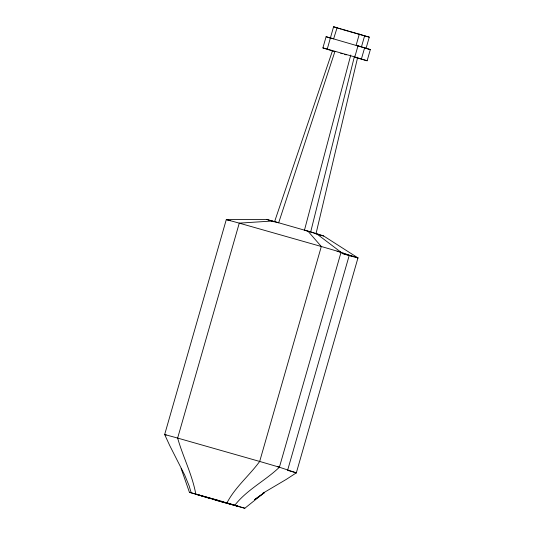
<?xml version="1.0" encoding="UTF-8"?>
<svg xmlns="http://www.w3.org/2000/svg" width="535" height="535" viewBox="0 0 535 535"><rect width="100%" height="100%" fill="white"/><g stroke="black" fill="none" stroke-linecap="round" stroke-linejoin="round"><path stroke-width="0.8" d="M316.004 233.762L357.708 57.178M354.504 56.108L310.681 231.989L313.677 232.986M350.766 55.018L304.475 230.17L310.327 231.889M332.556 50.965L322.893 47.909L326.103 36.708L370.34 49.574L367.13 60.776L355.681 57.566M322.893 47.909L327.253 49.093L333.586 26.75L369.277 37.136L366.067 48.331L365.545 48.19M337.103 27.706L333.626 38.834M359.346 34.039L356.129 45.241L359.614 46.257M367.13 60.776L354.812 56.944L358.029 45.742M366.067 48.331L361.479 46.806L364.689 35.604M361.439 58.883L364.656 47.682M222.774 501.716L234.865 505.174C247.023 489.619 265.3 480.731 279.404 467.222L341.042 252.279L316.379 233.568L272.496 221.002L266.898 219.477L226.292 219.604L164.66 434.54L169.695 445.474L184.722 475.1L189.123 485.847L191.169 492.748L221.202 501.195M340.762 252.607L349.221 255.416L287.589 470.359L296.33 472.846L357.968 257.91L323.682 235.995L316.379 233.568M334.97 51.36L278.655 222.821L276.876 222.333M274.903 221.818L274.575 221.711L332.502 50.691M226.967 502.867C235.199 487.091 249.31 475.662 259.682 461.444L321.314 246.501L307.872 231.073M242.696 507.722L244.829 508.25L264.531 492.441L254.52 499.697L264.578 492.541M166.251 434.995L164.66 434.54A74.913 0.655 16 0 1 177.64 438.078L259.682 461.444A74.913 0.655 16 0 1 279.404 467.222L296.33 472.846L286.292 479.387L262.692 493.337M272.496 221.002L239.272 223.142A74.913 0.655 16 0 0 226.292 219.604L230.264 220.734M191.169 492.748L189.37 492.327L213.532 499.449M244.829 508.25L234.865 505.174M369.277 37.136L367.739 36.721M330.376 37.952L333.365 38.761M370.34 49.574L368.434 49.059M274.575 221.711L276.608 222.259M323.682 235.995L320.873 235.239M241.74 507.468L242.241 507.601M241.191 507.32L225.001 502.726M367.518 36.654L366.294 36.32M368.154 48.986L366.635 48.571M318.927 234.704L320.505 235.139M318.512 234.591L315.871 233.842M228.572 503.736L237.988 506.264L224.787 502.298M227.997 503.642L213.07 499.382M343.523 29.84L348.285 31.197M349.877 31.652L365.759 36.173M327.253 49.093L354.812 56.944M340.715 53.306L342.293 53.754M344.654 54.43L346.232 54.878M337.063 251.149L357.968 257.91A74.913 0.655 16 0 1 356.042 257.395M349.221 255.416L357.968 257.91M342.788 253.75L344.988 254.372L343.303 253.129M277.819 466.767L279.404 467.222M223.764 502.445L215.144 499.978M218.708 500.546L196.278 494.313L209.486 498.279M220.734 501.128L223.209 501.776M342.086 29.425L343.156 29.733M333.425 51.22L334.756 51.607M340.039 28.823L341.042 29.117M338.474 28.362L339.397 28.636M361.479 46.806L359.941 46.351M333.586 26.75L337.411 28.021M326.103 36.708L331.078 38.359M314.346 233.207L315.342 233.541M266.898 219.477L268.724 220.086M269.179 220.233L270.549 220.687M271.004 220.841L272.375 221.296M273.285 221.597L273.746 221.751M181.124 468.453L189.437 492.327M195.77 493.992C192.272 474.605 182.97 456.943 177.64 438.078L239.272 223.142L321.314 246.501A74.913 0.655 16 0 1 341.042 252.279M353.869 256.807A74.913 0.655 16 0 1 345.978 254.647M296.33 472.846A74.913 0.655 16 0 1 295.721 472.686"/></g></svg>
